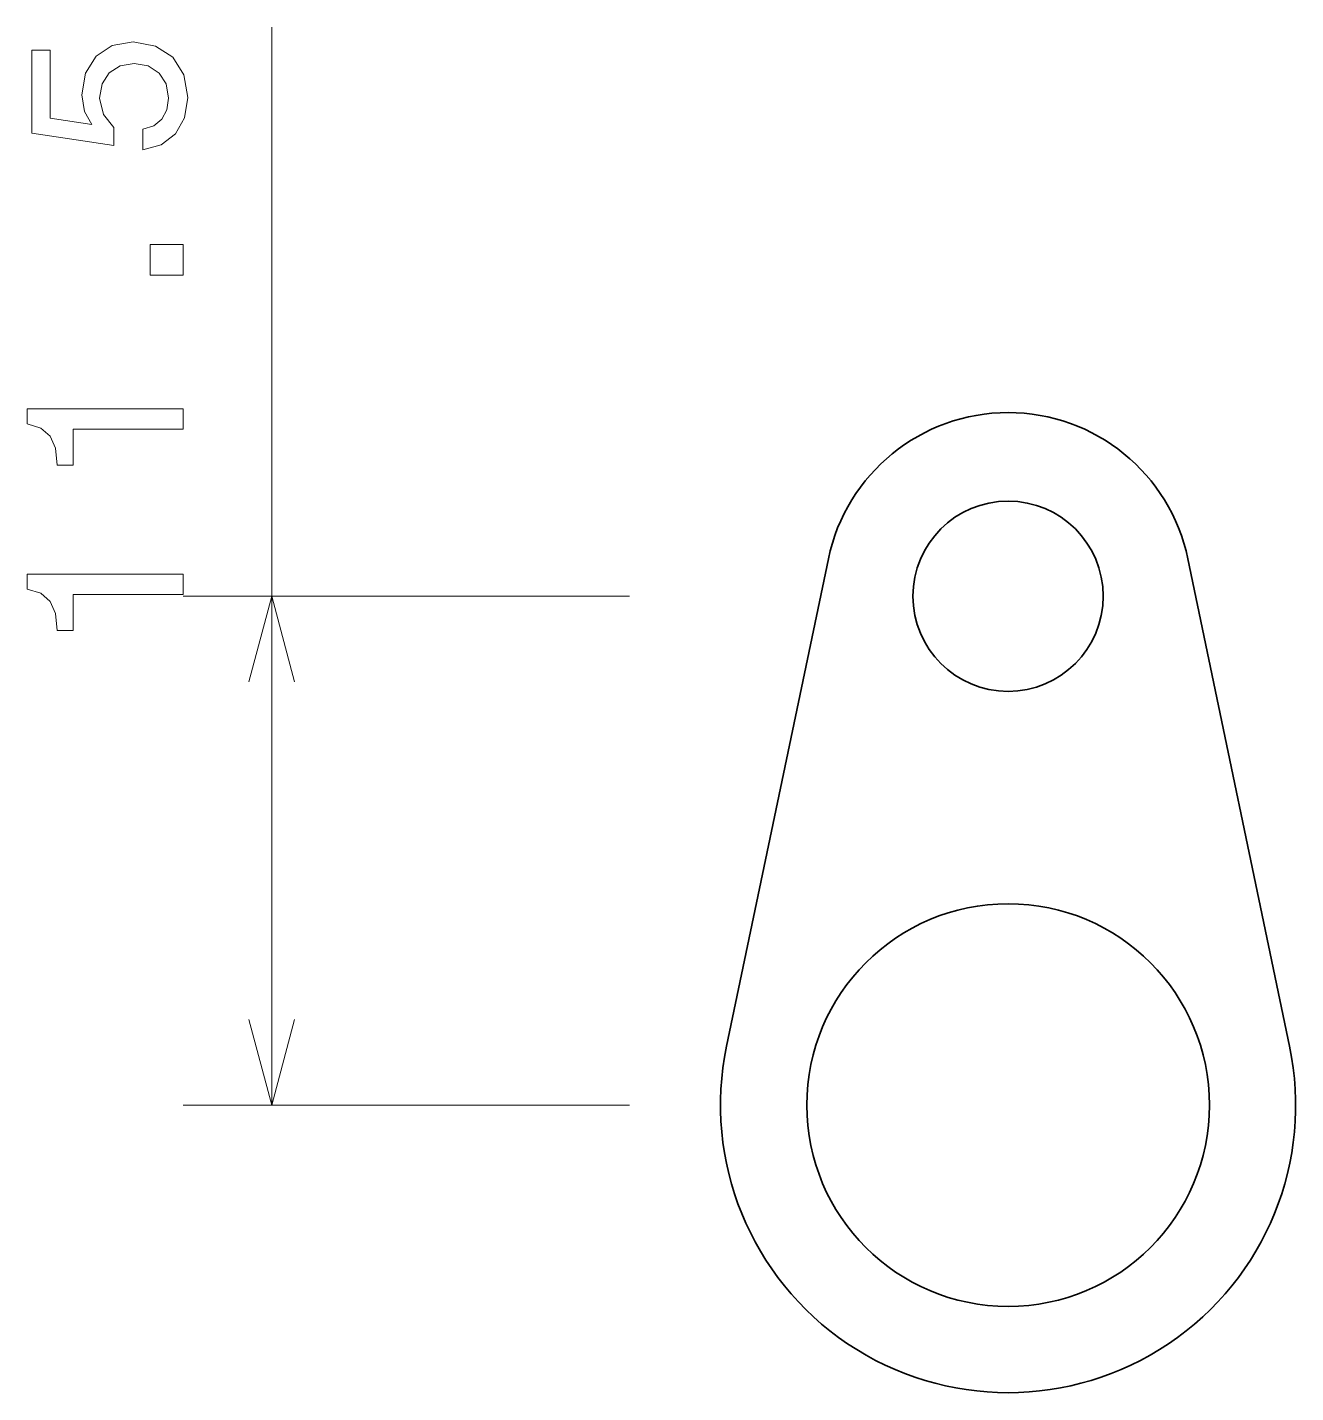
# Model space of a CAD drawing. Extents: x 44.7 to 73.4, y 126.5 to 157.4.
import ezdxf

# ---------------------------------------------------------------- set-up
doc = ezdxf.new("R2010")
doc.units = 0

msp = doc.modelspace()

# ---------------------------------------------------------------- linework, layer by layer
at = {"color": 7, "lineweight": 13}
msp.add_line((50.249699, 133.029907), (50.249699, 157.386688), dxfattribs=at)
at = {"color": 7, "lineweight": 35, "ltscale": 0.281433}
for p, q in [((62.831059, 145.377945), (60.530647, 134.35817)), ((70.955917, 145.377945), (73.256325, 134.35817))]:
    msp.add_line(p, q, dxfattribs=at)
at = {"color": 7, "lineweight": 13, "ltscale": 0.252127}
for p, q in [((58.334759, 144.529907), (48.249699, 144.529907)), ((58.334759, 133.029907), (48.249699, 133.029907))]:
    msp.add_line(p, q, dxfattribs=at)
at = {"color": 7, "lineweight": 13}
for points in [[(47.336876, 154.61795), (47.75042, 154.728897), (48.073185, 154.976013), (48.274918, 155.339127), (48.350563, 155.803116), (48.259785, 156.312469), (48.012665, 156.710892), (47.619293, 156.963058), (47.114975, 157.058868), (46.64595, 156.973145), (46.277794, 156.731064), (46.040764, 156.352814), (45.955032, 155.863632), (46.015549, 155.485382), (46.181976, 155.192871), (45.238892, 155.334091), (45.238892, 156.867233), (44.825348, 156.867233), (44.825348, 154.996185), (46.681255, 154.718811), (46.681255, 155.122269), (46.444221, 155.41478), (46.35849, 155.787979), (46.413963, 156.110748), (46.575348, 156.357864), (46.822464, 156.514206), (47.14019, 156.569687), (47.457912, 156.514206), (47.705032, 156.352814), (47.86137, 156.105698), (47.916847, 155.787979), (47.881542, 155.520691), (47.765549, 155.313919), (47.583992, 155.162628), (47.336876, 155.086975)], [(48.249699, 151.784668), (48.249699, 152.480637), (47.49826, 152.480637), (47.49826, 151.784668)], [(48.249699, 148.305847), (48.249699, 148.764786), (44.72448, 148.764786), (44.72448, 148.421844), (45.03212, 148.33107), (45.238892, 148.149506), (45.359932, 147.872131), (45.400276, 147.488846), (45.758347, 147.488846), (45.758347, 148.305847)], [(48.249699, 144.569824), (48.249699, 145.028763), (44.72448, 145.028763), (44.72448, 144.685822), (45.03212, 144.595047), (45.238892, 144.413483), (45.359932, 144.136108), (45.400276, 143.752823), (45.758347, 143.752823), (45.758347, 144.569824)]]:
    msp.add_lwpolyline(points, close=True, dxfattribs=at)
for points in [[(50.767334, 142.598053), (50.249699, 144.529907), (49.732059, 142.598053)], [(49.732059, 134.961761), (50.249699, 133.029907), (50.767334, 134.961761)]]:
    msp.add_lwpolyline(points, dxfattribs=at)
at = {"color": 7, "lineweight": 35}
for centre, radius in [((66.893486, 144.529907), 2.15), ((66.893486, 133.029907), 4.55)]:
    msp.add_circle(centre, radius, dxfattribs=at)
for centre, radius, start, end in [((66.893486, 144.529907), 4.15, 11.791324, 168.208681), ((66.893486, 133.029907), 6.5, 168.208681, 11.791324)]:
    msp.add_arc(centre, radius, start, end, dxfattribs=at)

doc.saveas('drawing.dxf')
